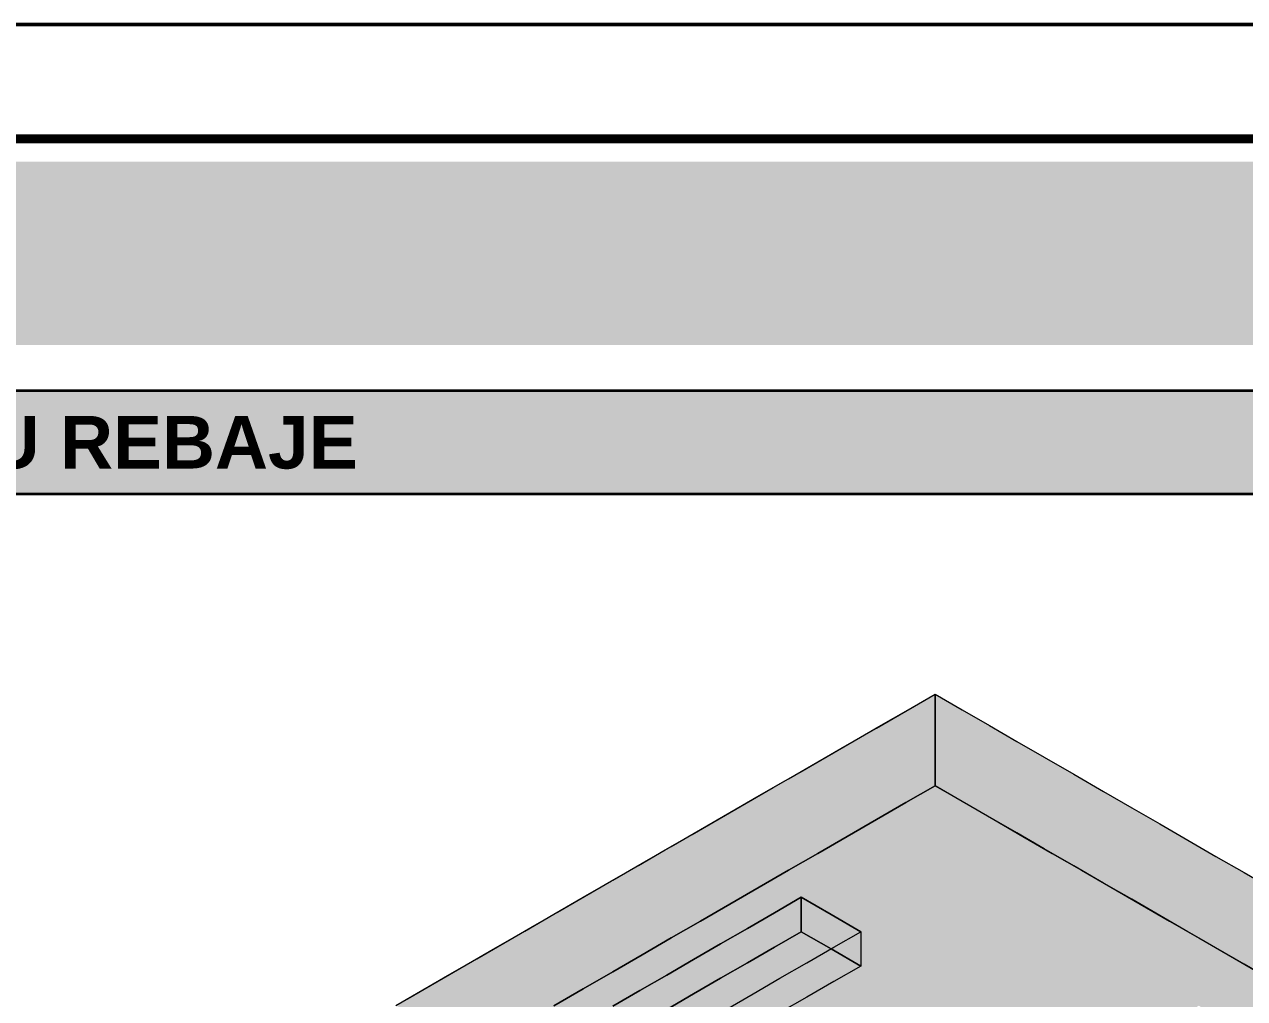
# Model space of a CAD drawing. Header units: metres. Extents: x 349122 to 349453, y 9281252 to 9281971.
# Drawn here: x 349267.499 to 349268.565, y 9281656.879 to 9281657.73 of the extents above; entities that cross this region are included whole.
import ezdxf
from ezdxf.enums import TextEntityAlignment as Align

# ---------------------------------------------------------------- set-up
doc = ezdxf.new("R2010")
doc.units = ezdxf.units.M
doc.header["$LTSCALE"] = 0.25
for name, color, linetype, lineweight in [('ISO-3D', 7, 'CONTINUOUS', 13), ('ISO-3D-ARISTAS', 250, 'CONTINUOUS', 13), ('MARCO', 7, 'CONTINUOUS', 50), ('PANEL-FONDO', 5, 'CONTINUOUS', 13), ('TITULOS', 160, 'CONTINUOUS', 35)]:
    doc.layers.add(name, color=color, linetype=linetype, lineweight=lineweight)
doc.layers.add('PANEL', color=5, linetype='CONTINUOUS', lineweight=35, true_color=0x1f4e79)
doc.styles.add('TITULOS', font='arialbd.ttf')

msp = doc.modelspace()

# ---------------------------------------------------------------- linework, layer by layer
at = {"layer": 'ISO-3D', "true_color": 0x7f7e7a}
for points in [[(349268.295, 9281657.115), (349268.2694, 9281657.1002), (349268.295, 9281657.145), (349268.2694, 9281657.1302)], [(349268.2694, 9281657.1002), (349268.2438, 9281657.0854), (349268.2694, 9281657.1302), (349268.2438, 9281657.1154)], [(349268.2438, 9281657.0854), (349268.2182, 9281657.0707), (349268.2438, 9281657.1154), (349268.2182, 9281657.1007)], [(349268.295, 9281657.09), (349268.2694, 9281657.0752), (349268.295, 9281657.115), (349268.2694, 9281657.1002)], [(349268.2182, 9281657.0707), (349268.1926, 9281657.0559), (349268.2182, 9281657.1007), (349268.1926, 9281657.0859)], [(349268.2694, 9281657.0752), (349268.2438, 9281657.0604), (349268.2694, 9281657.1002), (349268.2438, 9281657.0854)], [(349268.295, 9281657.065), (349268.2694, 9281657.0502), (349268.295, 9281657.09), (349268.2694, 9281657.0752)], [(349268.1926, 9281657.0559), (349268.167, 9281657.0411), (349268.1926, 9281657.0859), (349268.167, 9281657.0711)], [(349268.2438, 9281657.0604), (349268.2182, 9281657.0457), (349268.2438, 9281657.0854), (349268.2182, 9281657.0707)], [(349268.167, 9281657.0411), (349268.1414, 9281657.0263), (349268.167, 9281657.0711), (349268.1414, 9281657.0563)], [(349268.2182, 9281657.0457), (349268.1926, 9281657.0309), (349268.2182, 9281657.0707), (349268.1926, 9281657.0559)], [(349268.2694, 9281657.0502), (349268.2438, 9281657.0354), (349268.2694, 9281657.0752), (349268.2438, 9281657.0604)], [(349268.2438, 9281657.0354), (349268.2182, 9281657.0207), (349268.2438, 9281657.0604), (349268.2182, 9281657.0457)], [(349268.1414, 9281657.0263), (349268.1158, 9281657.0115), (349268.1414, 9281657.0563), (349268.1158, 9281657.0415)], [(349268.1926, 9281657.0309), (349268.167, 9281657.0161), (349268.1926, 9281657.0559), (349268.167, 9281657.0411)], [(349268.1158, 9281657.0115), (349268.0902, 9281656.9967), (349268.1158, 9281657.0415), (349268.0902, 9281657.0267)], [(349268.167, 9281657.0161), (349268.1414, 9281657.0013), (349268.167, 9281657.0411), (349268.1414, 9281657.0263)], [(349268.2182, 9281657.0207), (349268.1926, 9281657.0059), (349268.2182, 9281657.0457), (349268.1926, 9281657.0309)], [(349268.0902, 9281656.9967), (349268.0646, 9281656.982), (349268.0902, 9281657.0267), (349268.0646, 9281657.012)], [(349268.1414, 9281657.0013), (349268.1158, 9281656.9865), (349268.1414, 9281657.0263), (349268.1158, 9281657.0115)], [(349268.1926, 9281657.0059), (349268.167, 9281656.9911), (349268.1926, 9281657.0309), (349268.167, 9281657.0161)], [(349268.167, 9281656.9911), (349268.1414, 9281656.9763), (349268.167, 9281657.0161), (349268.1414, 9281657.0013)], [(349268.0646, 9281656.982), (349268.039, 9281656.9672), (349268.0646, 9281657.012), (349268.039, 9281656.9972)], [(349268.1158, 9281656.9865), (349268.0902, 9281656.9717), (349268.1158, 9281657.0115), (349268.0902, 9281656.9967)], [(349268.039, 9281656.9672), (349268.0134, 9281656.9524), (349268.039, 9281656.9972), (349268.0134, 9281656.9824)], [(349268.0902, 9281656.9717), (349268.0646, 9281656.957), (349268.0902, 9281656.9967), (349268.0646, 9281656.982)], [(349268.1414, 9281656.9763), (349268.1158, 9281656.9615), (349268.1414, 9281657.0013), (349268.1158, 9281656.9865)], [(349268.1158, 9281656.9615), (349268.0902, 9281656.9467), (349268.1158, 9281656.9865), (349268.0902, 9281656.9717)], [(349268.0134, 9281656.9524), (349267.9877, 9281656.9376), (349268.0134, 9281656.9824), (349267.9877, 9281656.9676)], [(349268.0646, 9281656.957), (349268.039, 9281656.9422), (349268.0646, 9281656.982), (349268.039, 9281656.9672)], [(349267.9877, 9281656.9376), (349267.9621, 9281656.9228), (349267.9877, 9281656.9676), (349267.9621, 9281656.9528)], [(349268.039, 9281656.9422), (349268.0134, 9281656.9274), (349268.039, 9281656.9672), (349268.0134, 9281656.9524)], [(349268.0902, 9281656.9467), (349268.0646, 9281656.932), (349268.0902, 9281656.9717), (349268.0646, 9281656.957)], [(349268.1781, 9281656.9375), (349268.1546, 9281656.9239), (349268.1781, 9281656.9675), (349268.1546, 9281656.9539)], [(349267.9621, 9281656.9228), (349267.9365, 9281656.908), (349267.9621, 9281656.9528), (349267.9365, 9281656.938)], [(349268.0134, 9281656.9274), (349267.9877, 9281656.9126), (349268.0134, 9281656.9524), (349267.9877, 9281656.9376)], [(349268.0646, 9281656.932), (349268.039, 9281656.9172), (349268.0646, 9281656.957), (349268.039, 9281656.9422)], [(349268.1546, 9281656.9239), (349268.1311, 9281656.9104), (349268.1546, 9281656.9539), (349268.1311, 9281656.9404)], [(349268.039, 9281656.9172), (349268.0134, 9281656.9024), (349268.039, 9281656.9422), (349268.0134, 9281656.9274)], [(349268.1311, 9281656.9104), (349268.1076, 9281656.8968), (349268.1311, 9281656.9404), (349268.1076, 9281656.9268)], [(349267.9365, 9281656.908), (349267.9109, 9281656.8933), (349267.9365, 9281656.938), (349267.9109, 9281656.9233)], [(349267.9877, 9281656.9126), (349267.9621, 9281656.8978), (349267.9877, 9281656.9376), (349267.9621, 9281656.9228)], [(349268.23, 9281656.9075), (349268.2065, 9281656.8939), (349268.23, 9281656.9375), (349268.2065, 9281656.9239)], [(349267.9109, 9281656.8933), (349267.8853, 9281656.8785), (349267.9109, 9281656.9233), (349267.8853, 9281656.9085)], [(349267.9621, 9281656.8978), (349267.9365, 9281656.883), (349267.9621, 9281656.9228), (349267.9365, 9281656.908)], [(349268.0134, 9281656.9024), (349267.9877, 9281656.8876), (349268.0134, 9281656.9274), (349267.9877, 9281656.9126)], [(349268.1076, 9281656.8968), (349268.0841, 9281656.8832), (349268.1076, 9281656.9268), (349268.0841, 9281656.9132)], [(349268.2065, 9281656.8939), (349268.183, 9281656.8804), (349268.2065, 9281656.9239), (349268.183, 9281656.9104)], [(349267.8853, 9281656.8785), (349267.8597, 9281656.8637), (349267.8853, 9281656.9085), (349267.8597, 9281656.8937)], [(349267.9877, 9281656.8876), (349267.9621, 9281656.8728), (349267.9877, 9281656.9126), (349267.9621, 9281656.8978)], [(349268.0841, 9281656.8832), (349268.0606, 9281656.8696), (349268.0841, 9281656.9132), (349268.0606, 9281656.8996)], [(349268.183, 9281656.8804), (349268.1595, 9281656.8668), (349268.183, 9281656.9104), (349268.1595, 9281656.8968)], [(349267.9365, 9281656.883), (349267.9109, 9281656.8683), (349267.9365, 9281656.908), (349267.9109, 9281656.8933)], [(349267.9621, 9281656.8728), (349267.9365, 9281656.858), (349267.9621, 9281656.8978), (349267.9365, 9281656.883)], [(349268.0606, 9281656.8696), (349268.037, 9281656.8561), (349268.0606, 9281656.8996), (349268.037, 9281656.8861)], [(349267.8597, 9281656.8637), (349267.8341, 9281656.8489), (349267.8597, 9281656.8937), (349267.8341, 9281656.8789)], [(349267.9109, 9281656.8683), (349267.8853, 9281656.8535), (349267.9109, 9281656.8933), (349267.8853, 9281656.8785)], [(349268.1595, 9281656.8668), (349268.136, 9281656.8532), (349268.1595, 9281656.8968), (349268.136, 9281656.8832)], [(349267.9365, 9281656.858), (349267.9109, 9281656.8433), (349267.9365, 9281656.883), (349267.9109, 9281656.8683)], [(349268.037, 9281656.8561), (349268.0135, 9281656.8425), (349268.037, 9281656.8861), (349268.0135, 9281656.8725)], [(349268.136, 9281656.8532), (349268.1125, 9281656.8396), (349268.136, 9281656.8832), (349268.1125, 9281656.8696)]]:
    msp.add_solid(points, dxfattribs=at)
at = {"layer": 'ISO-3D', "true_color": 0x9e9c96}
for points in [[(349268.3188, 9281657.1312), (349268.2952, 9281657.1176), (349268.295, 9281657.145), (349268.2714, 9281657.1314)], [(349268.2952, 9281657.1176), (349268.2717, 9281657.104), (349268.2714, 9281657.1314), (349268.2478, 9281657.1178)], [(349268.3426, 9281657.1175), (349268.3191, 9281657.1039), (349268.3188, 9281657.1312), (349268.2952, 9281657.1176)], [(349268.2717, 9281657.104), (349268.2481, 9281657.0904), (349268.2478, 9281657.1178), (349268.2243, 9281657.1042)], [(349268.3191, 9281657.1039), (349268.2955, 9281657.0903), (349268.2952, 9281657.1176), (349268.2717, 9281657.104)], [(349268.3664, 9281657.1037), (349268.3429, 9281657.0901), (349268.3426, 9281657.1175), (349268.3191, 9281657.1039)], [(349268.2481, 9281657.0904), (349268.2245, 9281657.0768), (349268.2243, 9281657.1042), (349268.2007, 9281657.0906)], [(349268.2955, 9281657.0903), (349268.2719, 9281657.0767), (349268.2717, 9281657.104), (349268.2481, 9281657.0904)], [(349268.3429, 9281657.0901), (349268.3193, 9281657.0765), (349268.3191, 9281657.1039), (349268.2955, 9281657.0903)], [(349268.3903, 9281657.09), (349268.3667, 9281657.0764), (349268.3664, 9281657.1037), (349268.3429, 9281657.0901)], [(349268.2245, 9281657.0768), (349268.2009, 9281657.0632), (349268.2007, 9281657.0906), (349268.1771, 9281657.0769)], [(349268.2719, 9281657.0767), (349268.2483, 9281657.0631), (349268.2481, 9281657.0904), (349268.2245, 9281657.0768)], [(349268.3193, 9281657.0765), (349268.2957, 9281657.0629), (349268.2955, 9281657.0903), (349268.2719, 9281657.0767)], [(349268.3667, 9281657.0764), (349268.3431, 9281657.0628), (349268.3429, 9281657.0901), (349268.3193, 9281657.0765)], [(349268.4162, 9281657.075), (349268.3927, 9281657.0614), (349268.3903, 9281657.09), (349268.3667, 9281657.0764)], [(349268.2009, 9281657.0632), (349268.1774, 9281657.0496), (349268.1771, 9281657.0769), (349268.1535, 9281657.0633)], [(349268.2483, 9281657.0631), (349268.2248, 9281657.0494), (349268.2245, 9281657.0768), (349268.2009, 9281657.0632)], [(349268.2957, 9281657.0629), (349268.2721, 9281657.0493), (349268.2719, 9281657.0767), (349268.2483, 9281657.0631)], [(349268.3431, 9281657.0628), (349268.3195, 9281657.0492), (349268.3193, 9281657.0765), (349268.2957, 9281657.0629)], [(349268.3927, 9281657.0614), (349268.3691, 9281657.0478), (349268.3667, 9281657.0764), (349268.3431, 9281657.0628)], [(349268.4422, 9281657.06), (349268.4186, 9281657.0464), (349268.4162, 9281657.075), (349268.3927, 9281657.0614)], [(349268.1774, 9281657.0496), (349268.1538, 9281657.036), (349268.1535, 9281657.0633), (349268.13, 9281657.0497)], [(349268.2248, 9281657.0494), (349268.2012, 9281657.0358), (349268.2009, 9281657.0632), (349268.1774, 9281657.0496)], [(349268.2721, 9281657.0493), (349268.2486, 9281657.0357), (349268.2483, 9281657.0631), (349268.2248, 9281657.0494)], [(349268.3206, 9281657.0502), (349268.295, 9281657.0354), (349268.295, 9281657.065), (349268.2694, 9281657.0502)], [(349268.3195, 9281657.0492), (349268.296, 9281657.0356), (349268.2957, 9281657.0629), (349268.2721, 9281657.0493)], [(349268.3691, 9281657.0478), (349268.3455, 9281657.0342), (349268.3431, 9281657.0628), (349268.3195, 9281657.0492)], [(349268.4186, 9281657.0464), (349268.3951, 9281657.0328), (349268.3927, 9281657.0614), (349268.3691, 9281657.0478)], [(349268.4668, 9281657.0458), (349268.4432, 9281657.0322), (349268.4422, 9281657.06), (349268.4186, 9281657.0464)], [(349268.1538, 9281657.036), (349268.1302, 9281657.0224), (349268.13, 9281657.0497), (349268.1064, 9281657.0361)], [(349268.2012, 9281657.0358), (349268.1776, 9281657.0222), (349268.1774, 9281657.0496), (349268.1538, 9281657.036)], [(349268.2486, 9281657.0357), (349268.225, 9281657.0221), (349268.2248, 9281657.0494), (349268.2012, 9281657.0358)], [(349268.295, 9281657.0354), (349268.2694, 9281657.0207), (349268.2694, 9281657.0502), (349268.2438, 9281657.0354)], [(349268.296, 9281657.0356), (349268.2724, 9281657.0219), (349268.2721, 9281657.0493), (349268.2486, 9281657.0357)], [(349268.3462, 9281657.0354), (349268.3206, 9281657.0207), (349268.3206, 9281657.0502), (349268.295, 9281657.0354)], [(349268.3455, 9281657.0342), (349268.3219, 9281657.0206), (349268.3195, 9281657.0492), (349268.296, 9281657.0356)], [(349268.3951, 9281657.0328), (349268.3715, 9281657.0192), (349268.3691, 9281657.0478), (349268.3455, 9281657.0342)], [(349268.4432, 9281657.0322), (349268.4196, 9281657.0186), (349268.4186, 9281657.0464), (349268.3951, 9281657.0328)], [(349268.4913, 9281657.0317), (349268.4677, 9281657.0181), (349268.4668, 9281657.0458), (349268.4432, 9281657.0322)], [(349268.1302, 9281657.0224), (349268.1066, 9281657.0087), (349268.1064, 9281657.0361), (349268.0828, 9281657.0225)], [(349268.1776, 9281657.0222), (349268.154, 9281657.0086), (349268.1538, 9281657.036), (349268.1302, 9281657.0224)], [(349268.225, 9281657.0221), (349268.2014, 9281657.0085), (349268.2012, 9281657.0358), (349268.1776, 9281657.0222)], [(349268.2694, 9281657.0207), (349268.2438, 9281657.0059), (349268.2438, 9281657.0354), (349268.2182, 9281657.0207)], [(349268.2724, 9281657.0219), (349268.2488, 9281657.0083), (349268.2486, 9281657.0357), (349268.225, 9281657.0221)], [(349268.3206, 9281657.0207), (349268.295, 9281657.0059), (349268.295, 9281657.0354), (349268.2694, 9281657.0207)], [(349268.3219, 9281657.0206), (349268.2984, 9281657.0069), (349268.296, 9281657.0356), (349268.2724, 9281657.0219)], [(349268.3718, 9281657.0207), (349268.3462, 9281657.0059), (349268.3462, 9281657.0354), (349268.3206, 9281657.0207)], [(349268.3715, 9281657.0192), (349268.3479, 9281657.0056), (349268.3455, 9281657.0342), (349268.3219, 9281657.0206)], [(349268.4196, 9281657.0186), (349268.396, 9281657.005), (349268.3951, 9281657.0328), (349268.3715, 9281657.0192)], [(349268.4677, 9281657.0181), (349268.4441, 9281657.0044), (349268.4432, 9281657.0322), (349268.4196, 9281657.0186)], [(349268.5158, 9281657.0175), (349268.4923, 9281657.0039), (349268.4913, 9281657.0317), (349268.4677, 9281657.0181)], [(349268.1066, 9281657.0087), (349268.0831, 9281656.9952), (349268.0828, 9281657.0225), (349268.0593, 9281657.0089)], [(349268.154, 9281657.0086), (349268.1305, 9281656.995), (349268.1302, 9281657.0224), (349268.1066, 9281657.0087)], [(349268.2014, 9281657.0085), (349268.1778, 9281656.9949), (349268.1776, 9281657.0222), (349268.154, 9281657.0086)], [(349268.2438, 9281657.0059), (349268.2182, 9281656.9911), (349268.2182, 9281657.0207), (349268.1926, 9281657.0059)], [(349268.2488, 9281657.0083), (349268.2252, 9281656.9947), (349268.225, 9281657.0221), (349268.2014, 9281657.0085)], [(349268.295, 9281657.0059), (349268.2694, 9281656.9911), (349268.2694, 9281657.0207), (349268.2438, 9281657.0059)], [(349268.2984, 9281657.0069), (349268.2748, 9281656.9933), (349268.2724, 9281657.0219), (349268.2488, 9281657.0083)], [(349268.3462, 9281657.0059), (349268.3206, 9281656.9911), (349268.3206, 9281657.0207), (349268.295, 9281657.0059)], [(349268.3479, 9281657.0056), (349268.3243, 9281656.9919), (349268.3219, 9281657.0206), (349268.2984, 9281657.0069)], [(349268.3974, 9281657.0059), (349268.3718, 9281656.9911), (349268.3718, 9281657.0207), (349268.3462, 9281657.0059)], [(349268.396, 9281657.005), (349268.3725, 9281656.9914), (349268.3715, 9281657.0192), (349268.3479, 9281657.0056)], [(349268.4441, 9281657.0044), (349268.4206, 9281656.9908), (349268.4196, 9281657.0186), (349268.396, 9281657.005)], [(349268.4923, 9281657.0039), (349268.4687, 9281656.9903), (349268.4677, 9281657.0181), (349268.4441, 9281657.0044)], [(349268.5404, 9281657.0033), (349268.5168, 9281656.9897), (349268.5158, 9281657.0175), (349268.4923, 9281657.0039)], [(349268.0831, 9281656.9952), (349268.0596, 9281656.9816), (349268.0593, 9281657.0089), (349268.0358, 9281656.9954)], [(349268.1305, 9281656.995), (349268.1069, 9281656.9814), (349268.1066, 9281657.0087), (349268.0831, 9281656.9952)], [(349268.1778, 9281656.9949), (349268.1543, 9281656.9812), (349268.154, 9281657.0086), (349268.1305, 9281656.995)], [(349268.2182, 9281656.9911), (349268.1926, 9281656.9763), (349268.1926, 9281657.0059), (349268.167, 9281656.9911)], [(349268.2252, 9281656.9947), (349268.2017, 9281656.9811), (349268.2014, 9281657.0085), (349268.1778, 9281656.9949)], [(349268.2694, 9281656.9911), (349268.2438, 9281656.9763), (349268.2438, 9281657.0059), (349268.2182, 9281656.9911)], [(349268.2748, 9281656.9933), (349268.2512, 9281656.9797), (349268.2488, 9281657.0083), (349268.2252, 9281656.9947)], [(349268.3206, 9281656.9911), (349268.295, 9281656.9763), (349268.295, 9281657.0059), (349268.2694, 9281656.9911)], [(349268.3243, 9281656.9919), (349268.3008, 9281656.9783), (349268.2984, 9281657.0069), (349268.2748, 9281656.9933)], [(349268.3718, 9281656.9911), (349268.3462, 9281656.9763), (349268.3462, 9281657.0059), (349268.3206, 9281656.9911)], [(349268.3725, 9281656.9914), (349268.3489, 9281656.9778), (349268.3479, 9281657.0056), (349268.3243, 9281656.9919)], [(349268.423, 9281656.9911), (349268.3974, 9281656.9763), (349268.3974, 9281657.0059), (349268.3718, 9281656.9911)], [(349268.4206, 9281656.9908), (349268.397, 9281656.9772), (349268.396, 9281657.005), (349268.3725, 9281656.9914)], [(349268.4687, 9281656.9903), (349268.4451, 9281656.9767), (349268.4441, 9281657.0044), (349268.4206, 9281656.9908)], [(349268.0596, 9281656.9816), (349268.0361, 9281656.968), (349268.0358, 9281656.9954), (349268.0123, 9281656.9818)], [(349268.1069, 9281656.9814), (349268.0834, 9281656.9679), (349268.0831, 9281656.9952), (349268.0596, 9281656.9816)], [(349268.1543, 9281656.9812), (349268.1308, 9281656.9677), (349268.1305, 9281656.995), (349268.1069, 9281656.9814)], [(349268.2017, 9281656.9811), (349268.1781, 9281656.9675), (349268.1778, 9281656.9949), (349268.1543, 9281656.9812)], [(349268.2512, 9281656.9797), (349268.2276, 9281656.9661), (349268.2252, 9281656.9947), (349268.2017, 9281656.9811)], [(349268.5168, 9281656.9897), (349268.4932, 9281656.9761), (349268.4923, 9281657.0039), (349268.4687, 9281656.9903)], [(349268.5649, 9281656.9892), (349268.5413, 9281656.9756), (349268.5404, 9281657.0033), (349268.5168, 9281656.9897)], [(349268.1926, 9281656.9763), (349268.167, 9281656.9615), (349268.167, 9281656.9911), (349268.1414, 9281656.9763)], [(349268.2438, 9281656.9763), (349268.2182, 9281656.9615), (349268.2182, 9281656.9911), (349268.1926, 9281656.9763)], [(349268.295, 9281656.9763), (349268.2694, 9281656.9615), (349268.2694, 9281656.9911), (349268.2438, 9281656.9763)], [(349268.3008, 9281656.9783), (349268.2772, 9281656.9647), (349268.2748, 9281656.9933), (349268.2512, 9281656.9797)], [(349268.3462, 9281656.9763), (349268.3206, 9281656.9615), (349268.3206, 9281656.9911), (349268.295, 9281656.9763)], [(349268.3489, 9281656.9778), (349268.3253, 9281656.9642), (349268.3243, 9281656.9919), (349268.3008, 9281656.9783)], [(349268.3974, 9281656.9763), (349268.3718, 9281656.9615), (349268.3718, 9281656.9911), (349268.3462, 9281656.9763)], [(349268.397, 9281656.9772), (349268.3734, 9281656.9636), (349268.3725, 9281656.9914), (349268.3489, 9281656.9778)], [(349268.4451, 9281656.9767), (349268.4215, 9281656.9631), (349268.4206, 9281656.9908), (349268.397, 9281656.9772)], [(349268.4486, 9281656.9763), (349268.423, 9281656.9615), (349268.423, 9281656.9911), (349268.3974, 9281656.9763)], [(349268.4932, 9281656.9761), (349268.4696, 9281656.9625), (349268.4687, 9281656.9903), (349268.4451, 9281656.9767)], [(349268.5413, 9281656.9756), (349268.5178, 9281656.9619), (349268.5168, 9281656.9897), (349268.4932, 9281656.9761)], [(349268.5894, 9281656.975), (349268.5659, 9281656.9614), (349268.5649, 9281656.9892), (349268.5413, 9281656.9756)], [(349268.0361, 9281656.968), (349268.0126, 9281656.9545), (349268.0123, 9281656.9818), (349267.9888, 9281656.9682)], [(349268.0834, 9281656.9679), (349268.0599, 9281656.9543), (349268.0596, 9281656.9816), (349268.0361, 9281656.968)], [(349268.1308, 9281656.9677), (349268.1073, 9281656.9541), (349268.1069, 9281656.9814), (349268.0834, 9281656.9679)], [(349268.167, 9281656.9615), (349268.1414, 9281656.9467), (349268.1414, 9281656.9763), (349268.1158, 9281656.9615)], [(349268.1781, 9281656.9675), (349268.1546, 9281656.9539), (349268.1543, 9281656.9812), (349268.1308, 9281656.9677)], [(349268.2182, 9281656.9615), (349268.1926, 9281656.9467), (349268.1926, 9281656.9763), (349268.167, 9281656.9615)], [(349268.2276, 9281656.9661), (349268.2041, 9281656.9525), (349268.2017, 9281656.9811), (349268.1781, 9281656.9675)], [(349268.2694, 9281656.9615), (349268.2438, 9281656.9467), (349268.2438, 9281656.9763), (349268.2182, 9281656.9615)], [(349268.2772, 9281656.9647), (349268.2536, 9281656.9511), (349268.2512, 9281656.9797), (349268.2276, 9281656.9661)], [(349268.3206, 9281656.9615), (349268.295, 9281656.9467), (349268.295, 9281656.9763), (349268.2694, 9281656.9615)], [(349268.3253, 9281656.9642), (349268.3017, 9281656.9506), (349268.3008, 9281656.9783), (349268.2772, 9281656.9647)], [(349268.3718, 9281656.9615), (349268.3462, 9281656.9467), (349268.3462, 9281656.9763), (349268.3206, 9281656.9615)], [(349268.3734, 9281656.9636), (349268.3498, 9281656.95), (349268.3489, 9281656.9778), (349268.3253, 9281656.9642)], [(349268.423, 9281656.9615), (349268.3974, 9281656.9467), (349268.3974, 9281656.9763), (349268.3718, 9281656.9615)], [(349268.4215, 9281656.9631), (349268.398, 9281656.9494), (349268.397, 9281656.9772), (349268.3734, 9281656.9636)], [(349268.4696, 9281656.9625), (349268.4461, 9281656.9489), (349268.4451, 9281656.9767), (349268.4215, 9281656.9631)], [(349268.4742, 9281656.9615), (349268.4486, 9281656.9467), (349268.4486, 9281656.9763), (349268.423, 9281656.9615)], [(349268.5178, 9281656.9619), (349268.4942, 9281656.9483), (349268.4932, 9281656.9761), (349268.4696, 9281656.9625)], [(349268.5659, 9281656.9614), (349268.5423, 9281656.9478), (349268.5413, 9281656.9756), (349268.5178, 9281656.9619)], [(349268.0126, 9281656.9545), (349267.9891, 9281656.9409), (349267.9888, 9281656.9682), (349267.9653, 9281656.9546)], [(349268.0599, 9281656.9543), (349268.0364, 9281656.9407), (349268.0361, 9281656.968), (349268.0126, 9281656.9545)], [(349268.1073, 9281656.9541), (349268.0838, 9281656.9405), (349268.0834, 9281656.9679), (349268.0599, 9281656.9543)], [(349268.1546, 9281656.9539), (349268.1311, 9281656.9404), (349268.1308, 9281656.9677), (349268.1073, 9281656.9541)], [(349268.2536, 9281656.9511), (349268.23, 9281656.9375), (349268.2276, 9281656.9661), (349268.2041, 9281656.9525)], [(349268.3017, 9281656.9506), (349268.2782, 9281656.9369), (349268.2772, 9281656.9647), (349268.2536, 9281656.9511)], [(349268.3498, 9281656.95), (349268.3263, 9281656.9364), (349268.3253, 9281656.9642), (349268.3017, 9281656.9506)], [(349268.398, 9281656.9494), (349268.3744, 9281656.9358), (349268.3734, 9281656.9636), (349268.3498, 9281656.95)], [(349268.4461, 9281656.9489), (349268.4225, 9281656.9353), (349268.4215, 9281656.9631), (349268.398, 9281656.9494)], [(349268.4942, 9281656.9483), (349268.4706, 9281656.9347), (349268.4696, 9281656.9625), (349268.4461, 9281656.9489)], [(349268.5423, 9281656.9478), (349268.5187, 9281656.9342), (349268.5178, 9281656.9619), (349268.4942, 9281656.9483)], [(349267.9891, 9281656.9409), (349267.9656, 9281656.9273), (349267.9653, 9281656.9546), (349267.9418, 9281656.9411)], [(349268.0364, 9281656.9407), (349268.0129, 9281656.9271), (349268.0126, 9281656.9545), (349267.9891, 9281656.9409)], [(349268.0838, 9281656.9405), (349268.0602, 9281656.927), (349268.0599, 9281656.9543), (349268.0364, 9281656.9407)], [(349268.1311, 9281656.9404), (349268.1076, 9281656.9268), (349268.1073, 9281656.9541), (349268.0838, 9281656.9405)], [(349268.1414, 9281656.9467), (349268.1158, 9281656.932), (349268.1158, 9281656.9615), (349268.0902, 9281656.9467)], [(349268.1926, 9281656.9467), (349268.167, 9281656.932), (349268.167, 9281656.9615), (349268.1414, 9281656.9467)], [(349268.2438, 9281656.9467), (349268.2182, 9281656.932), (349268.2182, 9281656.9615), (349268.1926, 9281656.9467)], [(349268.2782, 9281656.9369), (349268.2546, 9281656.9233), (349268.2536, 9281656.9511), (349268.23, 9281656.9375)], [(349268.295, 9281656.9467), (349268.2694, 9281656.932), (349268.2694, 9281656.9615), (349268.2438, 9281656.9467)], [(349268.3462, 9281656.9467), (349268.3206, 9281656.932), (349268.3206, 9281656.9615), (349268.295, 9281656.9467)], [(349268.3974, 9281656.9467), (349268.3718, 9281656.932), (349268.3718, 9281656.9615), (349268.3462, 9281656.9467)], [(349268.4486, 9281656.9467), (349268.423, 9281656.932), (349268.423, 9281656.9615), (349268.3974, 9281656.9467)], [(349268.4998, 9281656.9467), (349268.4742, 9281656.932), (349268.4742, 9281656.9615), (349268.4486, 9281656.9467)], [(349268.5904, 9281656.9472), (349268.5668, 9281656.9336), (349268.5659, 9281656.9614), (349268.5423, 9281656.9478)], [(349267.9656, 9281656.9273), (349267.9421, 9281656.9138), (349267.9418, 9281656.9411), (349267.9183, 9281656.9275)], [(349268.0129, 9281656.9271), (349267.9894, 9281656.9136), (349267.9891, 9281656.9409), (349267.9656, 9281656.9273)], [(349268.0602, 9281656.927), (349268.0367, 9281656.9134), (349268.0364, 9281656.9407), (349268.0129, 9281656.9271)], [(349268.1076, 9281656.9268), (349268.0841, 9281656.9132), (349268.0838, 9281656.9405), (349268.0602, 9281656.927)], [(349268.1158, 9281656.932), (349268.0902, 9281656.9172), (349268.0902, 9281656.9467), (349268.0646, 9281656.932)], [(349268.167, 9281656.932), (349268.1414, 9281656.9172), (349268.1414, 9281656.9467), (349268.1158, 9281656.932)], [(349268.2182, 9281656.932), (349268.1926, 9281656.9172), (349268.1926, 9281656.9467), (349268.167, 9281656.932)], [(349268.2694, 9281656.932), (349268.2438, 9281656.9172), (349268.2438, 9281656.9467), (349268.2182, 9281656.932)], [(349268.3206, 9281656.932), (349268.295, 9281656.9172), (349268.295, 9281656.9467), (349268.2694, 9281656.932)], [(349268.3263, 9281656.9364), (349268.3027, 9281656.9228), (349268.3017, 9281656.9506), (349268.2782, 9281656.9369)], [(349268.3718, 9281656.932), (349268.3462, 9281656.9172), (349268.3462, 9281656.9467), (349268.3206, 9281656.932)], [(349268.3744, 9281656.9358), (349268.3508, 9281656.9222), (349268.3498, 9281656.95), (349268.3263, 9281656.9364)], [(349268.423, 9281656.932), (349268.3974, 9281656.9172), (349268.3974, 9281656.9467), (349268.3718, 9281656.932)], [(349268.4225, 9281656.9353), (349268.3989, 9281656.9217), (349268.398, 9281656.9494), (349268.3744, 9281656.9358)], [(349268.4706, 9281656.9347), (349268.447, 9281656.9211), (349268.4461, 9281656.9489), (349268.4225, 9281656.9353)], [(349268.4742, 9281656.932), (349268.4486, 9281656.9172), (349268.4486, 9281656.9467), (349268.423, 9281656.932)], [(349268.5187, 9281656.9342), (349268.4951, 9281656.9206), (349268.4942, 9281656.9483), (349268.4706, 9281656.9347)], [(349268.5254, 9281656.932), (349268.4998, 9281656.9172), (349268.4998, 9281656.9467), (349268.4742, 9281656.932)], [(349268.5668, 9281656.9336), (349268.5433, 9281656.92), (349268.5423, 9281656.9478), (349268.5187, 9281656.9342)], [(349268.0902, 9281656.9172), (349268.0646, 9281656.9024), (349268.0646, 9281656.932), (349268.039, 9281656.9172)], [(349268.1414, 9281656.9172), (349268.1158, 9281656.9024), (349268.1158, 9281656.932), (349268.0902, 9281656.9172)], [(349268.1926, 9281656.9172), (349268.167, 9281656.9024), (349268.167, 9281656.932), (349268.1414, 9281656.9172)], [(349268.2041, 9281656.9225), (349268.1806, 9281656.9089), (349268.1781, 9281656.9375), (349268.1546, 9281656.9239)], [(349268.2438, 9281656.9172), (349268.2182, 9281656.9024), (349268.2182, 9281656.932), (349268.1926, 9281656.9172)], [(349268.2546, 9281656.9233), (349268.2311, 9281656.9098), (349268.23, 9281656.9375), (349268.2065, 9281656.9239)], [(349268.295, 9281656.9172), (349268.2694, 9281656.9024), (349268.2694, 9281656.932), (349268.2438, 9281656.9172)], [(349268.3027, 9281656.9228), (349268.2791, 9281656.9092), (349268.2782, 9281656.9369), (349268.2546, 9281656.9233)], [(349268.3462, 9281656.9172), (349268.3206, 9281656.9024), (349268.3206, 9281656.932), (349268.295, 9281656.9172)], [(349268.3508, 9281656.9222), (349268.3272, 9281656.9086), (349268.3263, 9281656.9364), (349268.3027, 9281656.9228)], [(349268.3974, 9281656.9172), (349268.3718, 9281656.9024), (349268.3718, 9281656.932), (349268.3462, 9281656.9172)], [(349268.3989, 9281656.9217), (349268.3753, 9281656.9081), (349268.3744, 9281656.9358), (349268.3508, 9281656.9222)], [(349268.4486, 9281656.9172), (349268.423, 9281656.9024), (349268.423, 9281656.932), (349268.3974, 9281656.9172)], [(349268.447, 9281656.9211), (349268.4235, 9281656.9075), (349268.4225, 9281656.9353), (349268.3989, 9281656.9217)], [(349268.4951, 9281656.9206), (349268.4716, 9281656.9069), (349268.4706, 9281656.9347), (349268.447, 9281656.9211)], [(349268.4998, 9281656.9172), (349268.4742, 9281656.9024), (349268.4742, 9281656.932), (349268.4486, 9281656.9172)], [(349268.5433, 9281656.92), (349268.5197, 9281656.9064), (349268.5187, 9281656.9342), (349268.4951, 9281656.9206)], [(349268.551, 9281656.9172), (349268.5254, 9281656.9024), (349268.5254, 9281656.932), (349268.4998, 9281656.9172)], [(349268.5914, 9281656.9194), (349268.5678, 9281656.9058), (349268.5668, 9281656.9336), (349268.5433, 9281656.92)], [(349267.9421, 9281656.9138), (349267.9185, 9281656.9001), (349267.9183, 9281656.9275), (349267.8947, 9281656.9139)], [(349267.9894, 9281656.9136), (349267.9659, 9281656.9), (349267.9656, 9281656.9273), (349267.9421, 9281656.9138)], [(349268.0367, 9281656.9134), (349268.0132, 9281656.8998), (349268.0129, 9281656.9271), (349267.9894, 9281656.9136)], [(349268.0841, 9281656.9132), (349268.0606, 9281656.8996), (349268.0602, 9281656.927), (349268.0367, 9281656.9134)], [(349268.1806, 9281656.9089), (349268.1571, 9281656.8954), (349268.1546, 9281656.9239), (349268.1311, 9281656.9104)], [(349268.23, 9281656.9075), (349268.2065, 9281656.8939), (349268.2041, 9281656.9225), (349268.1806, 9281656.9089)], [(349268.2311, 9281656.9098), (349268.2076, 9281656.8962), (349268.2065, 9281656.9239), (349268.183, 9281656.9104)], [(349268.2791, 9281656.9092), (349268.2556, 9281656.8956), (349268.2546, 9281656.9233), (349268.2311, 9281656.9098)], [(349268.3272, 9281656.9086), (349268.3037, 9281656.895), (349268.3027, 9281656.9228), (349268.2791, 9281656.9092)], [(349268.3753, 9281656.9081), (349268.3518, 9281656.8944), (349268.3508, 9281656.9222), (349268.3272, 9281656.9086)], [(349268.4235, 9281656.9075), (349268.3999, 9281656.8939), (349268.3989, 9281656.9217), (349268.3753, 9281656.9081)], [(349268.4716, 9281656.9069), (349268.448, 9281656.8933), (349268.447, 9281656.9211), (349268.4235, 9281656.9075)], [(349268.5197, 9281656.9064), (349268.4961, 9281656.8928), (349268.4951, 9281656.9206), (349268.4716, 9281656.9069)], [(349268.5678, 9281656.9058), (349268.5442, 9281656.8922), (349268.5433, 9281656.92), (349268.5197, 9281656.9064)], [(349267.9185, 9281656.9001), (349267.8949, 9281656.8865), (349267.8947, 9281656.9139), (349267.8711, 9281656.9003)], [(349267.9659, 9281656.9), (349267.9423, 9281656.8864), (349267.9421, 9281656.9138), (349267.9185, 9281656.9001)], [(349268.0132, 9281656.8998), (349267.9897, 9281656.8863), (349267.9894, 9281656.9136), (349267.9659, 9281656.9)], [(349268.0606, 9281656.8996), (349268.037, 9281656.8861), (349268.0367, 9281656.9134), (349268.0132, 9281656.8998)], [(349268.0646, 9281656.9024), (349268.039, 9281656.8876), (349268.039, 9281656.9172), (349268.0134, 9281656.9024)], [(349268.1158, 9281656.9024), (349268.0902, 9281656.8876), (349268.0902, 9281656.9172), (349268.0646, 9281656.9024)], [(349268.1571, 9281656.8954), (349268.1335, 9281656.8818), (349268.1311, 9281656.9104), (349268.1076, 9281656.8968)], [(349268.167, 9281656.9024), (349268.1414, 9281656.8876), (349268.1414, 9281656.9172), (349268.1158, 9281656.9024)], [(349268.2065, 9281656.8939), (349268.183, 9281656.8804), (349268.1806, 9281656.9089), (349268.1571, 9281656.8954)], [(349268.2076, 9281656.8962), (349268.1841, 9281656.8826), (349268.183, 9281656.9104), (349268.1595, 9281656.8968)], [(349268.2182, 9281656.9024), (349268.1926, 9281656.8876), (349268.1926, 9281656.9172), (349268.167, 9281656.9024)], [(349268.2556, 9281656.8956), (349268.2321, 9281656.882), (349268.2311, 9281656.9098), (349268.2076, 9281656.8962)], [(349268.2694, 9281656.9024), (349268.2438, 9281656.8876), (349268.2438, 9281656.9172), (349268.2182, 9281656.9024)], [(349268.3037, 9281656.895), (349268.2802, 9281656.8814), (349268.2791, 9281656.9092), (349268.2556, 9281656.8956)], [(349268.3206, 9281656.9024), (349268.295, 9281656.8876), (349268.295, 9281656.9172), (349268.2694, 9281656.9024)], [(349268.3518, 9281656.8944), (349268.3282, 9281656.8808), (349268.3272, 9281656.9086), (349268.3037, 9281656.895)], [(349268.3718, 9281656.9024), (349268.3462, 9281656.8876), (349268.3462, 9281656.9172), (349268.3206, 9281656.9024)], [(349268.423, 9281656.9024), (349268.3974, 9281656.8876), (349268.3974, 9281656.9172), (349268.3718, 9281656.9024)], [(349268.4742, 9281656.9024), (349268.4486, 9281656.8876), (349268.4486, 9281656.9172), (349268.423, 9281656.9024)], [(349268.5254, 9281656.9024), (349268.4998, 9281656.8876), (349268.4998, 9281656.9172), (349268.4742, 9281656.9024)], [(349268.5766, 9281656.9024), (349268.551, 9281656.8876), (349268.551, 9281656.9172), (349268.5254, 9281656.9024)], [(349267.8949, 9281656.8865), (349267.8714, 9281656.8729), (349267.8711, 9281656.9003), (349267.8476, 9281656.8867)], [(349267.9423, 9281656.8864), (349267.9188, 9281656.8728), (349267.9185, 9281656.9001), (349267.8949, 9281656.8865)], [(349267.9897, 9281656.8863), (349267.9662, 9281656.8726), (349267.9659, 9281656.9), (349267.9423, 9281656.8864)], [(349268.039, 9281656.8876), (349268.0134, 9281656.8728), (349268.0134, 9281656.9024), (349267.9877, 9281656.8876)], [(349268.037, 9281656.8861), (349268.0135, 9281656.8725), (349268.0132, 9281656.8998), (349267.9897, 9281656.8863)], [(349268.0902, 9281656.8876), (349268.0646, 9281656.8728), (349268.0646, 9281656.9024), (349268.039, 9281656.8876)], [(349268.1414, 9281656.8876), (349268.1158, 9281656.8728), (349268.1158, 9281656.9024), (349268.0902, 9281656.8876)], [(349268.1926, 9281656.8876), (349268.167, 9281656.8728), (349268.167, 9281656.9024), (349268.1414, 9281656.8876)], [(349268.2438, 9281656.8876), (349268.2182, 9281656.8728), (349268.2182, 9281656.9024), (349268.1926, 9281656.8876)], [(349268.295, 9281656.8876), (349268.2694, 9281656.8728), (349268.2694, 9281656.9024), (349268.2438, 9281656.8876)], [(349268.3462, 9281656.8876), (349268.3206, 9281656.8728), (349268.3206, 9281656.9024), (349268.295, 9281656.8876)], [(349268.3974, 9281656.8876), (349268.3718, 9281656.8728), (349268.3718, 9281656.9024), (349268.3462, 9281656.8876)], [(349268.3999, 9281656.8939), (349268.3763, 9281656.8803), (349268.3753, 9281656.9081), (349268.3518, 9281656.8944)], [(349268.4486, 9281656.8876), (349268.423, 9281656.8728), (349268.423, 9281656.9024), (349268.3974, 9281656.8876)], [(349268.448, 9281656.8933), (349268.4244, 9281656.8797), (349268.4235, 9281656.9075), (349268.3999, 9281656.8939)], [(349268.4961, 9281656.8928), (349268.4725, 9281656.8792), (349268.4716, 9281656.9069), (349268.448, 9281656.8933)], [(349268.4998, 9281656.8876), (349268.4742, 9281656.8728), (349268.4742, 9281656.9024), (349268.4486, 9281656.8876)], [(349268.5442, 9281656.8922), (349268.5206, 9281656.8786), (349268.5197, 9281656.9064), (349268.4961, 9281656.8928)], [(349268.551, 9281656.8876), (349268.5254, 9281656.8728), (349268.5254, 9281656.9024), (349268.4998, 9281656.8876)], [(349268.5923, 9281656.8917), (349268.5688, 9281656.8781), (349268.5678, 9281656.9058), (349268.5442, 9281656.8922)], [(349268.6023, 9281656.8876), (349268.5766, 9281656.8728), (349268.5766, 9281656.9024), (349268.551, 9281656.8876)], [(349268.0134, 9281656.8728), (349267.9877, 9281656.858), (349267.9877, 9281656.8876), (349267.9621, 9281656.8728)], [(349268.0646, 9281656.8728), (349268.039, 9281656.858), (349268.039, 9281656.8876), (349268.0134, 9281656.8728)], [(349268.1158, 9281656.8728), (349268.0902, 9281656.858), (349268.0902, 9281656.8876), (349268.0646, 9281656.8728)], [(349268.1335, 9281656.8818), (349268.11, 9281656.8682), (349268.1076, 9281656.8968), (349268.0841, 9281656.8832)], [(349268.167, 9281656.8728), (349268.1414, 9281656.858), (349268.1414, 9281656.8876), (349268.1158, 9281656.8728)], [(349268.183, 9281656.8804), (349268.1595, 9281656.8668), (349268.1571, 9281656.8954), (349268.1335, 9281656.8818)], [(349268.1841, 9281656.8826), (349268.1606, 9281656.869), (349268.1595, 9281656.8968), (349268.136, 9281656.8832)], [(349268.2182, 9281656.8728), (349268.1926, 9281656.858), (349268.1926, 9281656.8876), (349268.167, 9281656.8728)], [(349268.2321, 9281656.882), (349268.2086, 9281656.8685), (349268.2076, 9281656.8962), (349268.1841, 9281656.8826)], [(349268.2694, 9281656.8728), (349268.2438, 9281656.858), (349268.2438, 9281656.8876), (349268.2182, 9281656.8728)], [(349268.2802, 9281656.8814), (349268.2566, 9281656.8679), (349268.2556, 9281656.8956), (349268.2321, 9281656.882)], [(349268.3206, 9281656.8728), (349268.295, 9281656.858), (349268.295, 9281656.8876), (349268.2694, 9281656.8728)], [(349268.3282, 9281656.8808), (349268.3047, 9281656.8673), (349268.3037, 9281656.895), (349268.2802, 9281656.8814)], [(349268.3718, 9281656.8728), (349268.3462, 9281656.858), (349268.3462, 9281656.8876), (349268.3206, 9281656.8728)], [(349268.3763, 9281656.8803), (349268.3527, 9281656.8667), (349268.3518, 9281656.8944), (349268.3282, 9281656.8808)], [(349268.423, 9281656.8728), (349268.3974, 9281656.858), (349268.3974, 9281656.8876), (349268.3718, 9281656.8728)], [(349268.4244, 9281656.8797), (349268.4008, 9281656.8661), (349268.3999, 9281656.8939), (349268.3763, 9281656.8803)], [(349268.4742, 9281656.8728), (349268.4486, 9281656.858), (349268.4486, 9281656.8876), (349268.423, 9281656.8728)], [(349268.4725, 9281656.8792), (349268.449, 9281656.8656), (349268.448, 9281656.8933), (349268.4244, 9281656.8797)], [(349268.5206, 9281656.8786), (349268.4971, 9281656.865), (349268.4961, 9281656.8928), (349268.4725, 9281656.8792)], [(349268.5254, 9281656.8728), (349268.4998, 9281656.858), (349268.4998, 9281656.8876), (349268.4742, 9281656.8728)], [(349268.5688, 9281656.8781), (349268.5452, 9281656.8644), (349268.5442, 9281656.8922), (349268.5206, 9281656.8786)], [(349268.5766, 9281656.8728), (349268.551, 9281656.858), (349268.551, 9281656.8876), (349268.5254, 9281656.8728)], [(349267.8714, 9281656.8729), (349267.8478, 9281656.8593), (349267.8476, 9281656.8867), (349267.824, 9281656.8731)], [(349267.9188, 9281656.8728), (349267.8952, 9281656.8592), (349267.8949, 9281656.8865), (349267.8714, 9281656.8729)], [(349267.9662, 9281656.8726), (349267.9426, 9281656.859), (349267.9423, 9281656.8864), (349267.9188, 9281656.8728)], [(349268.0135, 9281656.8725), (349267.99, 9281656.8589), (349267.9897, 9281656.8863), (349267.9662, 9281656.8726)], [(349268.11, 9281656.8682), (349268.0865, 9281656.8546), (349268.0841, 9281656.8832), (349268.0606, 9281656.8696)], [(349268.1595, 9281656.8668), (349268.136, 9281656.8532), (349268.1335, 9281656.8818), (349268.11, 9281656.8682)], [(349268.1606, 9281656.869), (349268.1371, 9281656.8555), (349268.136, 9281656.8832), (349268.1125, 9281656.8696)], [(349268.2086, 9281656.8685), (349268.1851, 9281656.8549), (349268.1841, 9281656.8826), (349268.1606, 9281656.869)], [(349268.2566, 9281656.8679), (349268.2331, 9281656.8543), (349268.2321, 9281656.882), (349268.2086, 9281656.8685)], [(349268.3047, 9281656.8673), (349268.2812, 9281656.8537), (349268.2802, 9281656.8814), (349268.2566, 9281656.8679)], [(349268.3527, 9281656.8667), (349268.3292, 9281656.8531), (349268.3282, 9281656.8808), (349268.3047, 9281656.8673)], [(349268.4008, 9281656.8661), (349268.3773, 9281656.8525), (349268.3763, 9281656.8803), (349268.3527, 9281656.8667)], [(349268.449, 9281656.8656), (349268.4254, 9281656.8519), (349268.4244, 9281656.8797), (349268.4008, 9281656.8661)], [(349268.4971, 9281656.865), (349268.4735, 9281656.8514), (349268.4725, 9281656.8792), (349268.449, 9281656.8656)]]:
    msp.add_solid(points, dxfattribs=at)
at = {"layer": 'ISO-3D', "true_color": 0x8e8d88}
for points in [[(349268.3188, 9281657.1013), (349268.295, 9281657.115), (349268.3188, 9281657.1312), (349268.295, 9281657.145)], [(349268.3426, 9281657.0875), (349268.3188, 9281657.1013), (349268.3426, 9281657.1175), (349268.3188, 9281657.1312)], [(349268.3188, 9281657.0762), (349268.295, 9281657.09), (349268.3188, 9281657.1013), (349268.295, 9281657.115)], [(349268.3664, 9281657.0738), (349268.3426, 9281657.0875), (349268.3664, 9281657.1037), (349268.3426, 9281657.1175)], [(349268.3426, 9281657.0625), (349268.3188, 9281657.0762), (349268.3426, 9281657.0875), (349268.3188, 9281657.1013)], [(349268.3903, 9281657.06), (349268.3664, 9281657.0738), (349268.3903, 9281657.09), (349268.3664, 9281657.1037)], [(349268.3188, 9281657.0512), (349268.295, 9281657.065), (349268.3188, 9281657.0762), (349268.295, 9281657.09)], [(349268.4162, 9281657.045), (349268.3903, 9281657.06), (349268.4162, 9281657.075), (349268.3903, 9281657.09)], [(349268.3664, 9281657.0488), (349268.3426, 9281657.0625), (349268.3664, 9281657.0738), (349268.3426, 9281657.0875)], [(349268.3426, 9281657.0375), (349268.3188, 9281657.0512), (349268.3426, 9281657.0625), (349268.3188, 9281657.0762)], [(349268.3903, 9281657.035), (349268.3664, 9281657.0488), (349268.3903, 9281657.06), (349268.3664, 9281657.0738)], [(349268.4422, 9281657.03), (349268.4162, 9281657.045), (349268.4422, 9281657.06), (349268.4162, 9281657.075)], [(349268.3664, 9281657.0237), (349268.3426, 9281657.0375), (349268.3664, 9281657.0488), (349268.3426, 9281657.0625)], [(349268.4162, 9281657.02), (349268.3903, 9281657.035), (349268.4162, 9281657.045), (349268.3903, 9281657.06)], [(349268.4668, 9281657.0158), (349268.4422, 9281657.03), (349268.4668, 9281657.0458), (349268.4422, 9281657.06)], [(349268.3903, 9281657.01), (349268.3664, 9281657.0237), (349268.3903, 9281657.035), (349268.3664, 9281657.0488)], [(349268.4422, 9281657.005), (349268.4162, 9281657.02), (349268.4422, 9281657.03), (349268.4162, 9281657.045)], [(349268.4913, 9281657.0017), (349268.4668, 9281657.0158), (349268.4913, 9281657.0317), (349268.4668, 9281657.0458)], [(349268.4162, 9281656.995), (349268.3903, 9281657.01), (349268.4162, 9281657.02), (349268.3903, 9281657.035)], [(349268.4668, 9281656.9908), (349268.4422, 9281657.005), (349268.4668, 9281657.0158), (349268.4422, 9281657.03)], [(349268.5158, 9281656.9875), (349268.4913, 9281657.0017), (349268.5158, 9281657.0175), (349268.4913, 9281657.0317)], [(349268.4422, 9281656.98), (349268.4162, 9281656.995), (349268.4422, 9281657.005), (349268.4162, 9281657.02)], [(349268.4913, 9281656.9767), (349268.4668, 9281656.9908), (349268.4913, 9281657.0017), (349268.4668, 9281657.0158)], [(349268.5404, 9281656.9733), (349268.5158, 9281656.9875), (349268.5404, 9281657.0033), (349268.5158, 9281657.0175)], [(349268.4668, 9281656.9658), (349268.4422, 9281656.98), (349268.4668, 9281656.9908), (349268.4422, 9281657.005)], [(349268.5158, 9281656.9625), (349268.4913, 9281656.9767), (349268.5158, 9281656.9875), (349268.4913, 9281657.0017)], [(349268.5649, 9281656.9592), (349268.5404, 9281656.9733), (349268.5649, 9281656.9892), (349268.5404, 9281657.0033)], [(349268.4913, 9281656.9517), (349268.4668, 9281656.9658), (349268.4913, 9281656.9767), (349268.4668, 9281656.9908)], [(349268.5404, 9281656.9483), (349268.5158, 9281656.9625), (349268.5404, 9281656.9733), (349268.5158, 9281656.9875)], [(349268.5894, 9281656.945), (349268.5649, 9281656.9592), (349268.5894, 9281656.975), (349268.5649, 9281656.9892)], [(349268.5158, 9281656.9375), (349268.4913, 9281656.9517), (349268.5158, 9281656.9625), (349268.4913, 9281656.9767)], [(349268.5649, 9281656.9342), (349268.5404, 9281656.9483), (349268.5649, 9281656.9592), (349268.5404, 9281656.9733)], [(349268.2041, 9281656.9225), (349268.1781, 9281656.9375), (349268.2041, 9281656.9525), (349268.1781, 9281656.9675)], [(349268.5404, 9281656.9233), (349268.5158, 9281656.9375), (349268.5404, 9281656.9483), (349268.5158, 9281656.9625)], [(349268.23, 9281656.9075), (349268.2041, 9281656.9225), (349268.23, 9281656.9375), (349268.2041, 9281656.9525)], [(349268.5894, 9281656.92), (349268.5649, 9281656.9342), (349268.5894, 9281656.945), (349268.5649, 9281656.9592)], [(349268.5649, 9281656.9092), (349268.5404, 9281656.9233), (349268.5649, 9281656.9342), (349268.5404, 9281656.9483)], [(349268.5894, 9281656.895), (349268.5649, 9281656.9092), (349268.5894, 9281656.92), (349268.5649, 9281656.9342)]]:
    msp.add_solid(points, dxfattribs=at)
at = {"layer": 'ISO-3D-ARISTAS', "color": 250}
for p, q in [((349268.2694, 9281657.1302), (349268.295, 9281657.145)), ((349268.2714, 9281657.1314), (349268.295, 9281657.145)), ((349268.295, 9281657.115), (349268.295, 9281657.145)), ((349268.295, 9281657.145), (349268.3188, 9281657.1312)), ((349268.295, 9281657.145), (349268.295, 9281657.115)), ((349268.295, 9281657.145), (349268.3188, 9281657.1312)), ((349268.2438, 9281657.1154), (349268.2694, 9281657.1302)), ((349268.2478, 9281657.1178), (349268.2714, 9281657.1314)), ((349268.3188, 9281657.1312), (349268.3426, 9281657.1175)), ((349268.3188, 9281657.1312), (349268.3426, 9281657.1175)), ((349268.2182, 9281657.1007), (349268.2438, 9281657.1154)), ((349268.2243, 9281657.1042), (349268.2478, 9281657.1178)), ((349268.295, 9281657.09), (349268.295, 9281657.115)), ((349268.295, 9281657.115), (349268.295, 9281657.09)), ((349268.3426, 9281657.1175), (349268.3664, 9281657.1037)), ((349268.3426, 9281657.1175), (349268.3664, 9281657.1037)), ((349268.1926, 9281657.0859), (349268.2182, 9281657.1007)), ((349268.2007, 9281657.0906), (349268.2243, 9281657.1042)), ((349268.3664, 9281657.1037), (349268.3903, 9281657.09)), ((349268.3664, 9281657.1037), (349268.3903, 9281657.09)), ((349268.1771, 9281657.0769), (349268.2007, 9281657.0906)), ((349268.295, 9281657.065), (349268.295, 9281657.09)), ((349268.295, 9281657.09), (349268.295, 9281657.065)), ((349268.3903, 9281657.09), (349268.4162, 9281657.075)), ((349268.3903, 9281657.09), (349268.4162, 9281657.075)), ((349268.167, 9281657.0711), (349268.1926, 9281657.0859)), ((349268.1414, 9281657.0563), (349268.167, 9281657.0711)), ((349268.1535, 9281657.0633), (349268.1771, 9281657.0769)), ((349268.4162, 9281657.075), (349268.4422, 9281657.06)), ((349268.4162, 9281657.075), (349268.4422, 9281657.06)), ((349268.13, 9281657.0497), (349268.1535, 9281657.0633)), ((349268.295, 9281657.065), (349268.2694, 9281657.0502)), ((349268.2694, 9281657.0502), (349268.295, 9281657.065)), ((349268.3188, 9281657.0512), (349268.295, 9281657.065)), ((349268.295, 9281657.065), (349268.3206, 9281657.0502)), ((349268.4422, 9281657.06), (349268.4668, 9281657.0458)), ((349268.4422, 9281657.06), (349268.4668, 9281657.0458)), ((349268.1064, 9281657.0361), (349268.13, 9281657.0497)), ((349268.1158, 9281657.0415), (349268.1414, 9281657.0563)), ((349268.2694, 9281657.0502), (349268.2438, 9281657.0354)), ((349268.2438, 9281657.0354), (349268.2694, 9281657.0502)), ((349268.3426, 9281657.0375), (349268.3188, 9281657.0512)), ((349268.3206, 9281657.0502), (349268.3462, 9281657.0354)), ((349268.0902, 9281657.0267), (349268.1158, 9281657.0415)), ((349268.3664, 9281657.0237), (349268.3426, 9281657.0375)), ((349268.4668, 9281657.0458), (349268.4913, 9281657.0317)), ((349268.4668, 9281657.0458), (349268.4913, 9281657.0317)), ((349268.0646, 9281657.012), (349268.0902, 9281657.0267)), ((349268.0828, 9281657.0225), (349268.1064, 9281657.0361)), ((349268.2438, 9281657.0354), (349268.2182, 9281657.0207)), ((349268.2182, 9281657.0207), (349268.2438, 9281657.0354)), ((349268.3462, 9281657.0354), (349268.3718, 9281657.0207)), ((349268.4913, 9281657.0317), (349268.5158, 9281657.0175)), ((349268.4913, 9281657.0317), (349268.5158, 9281657.0175)), ((349268.0593, 9281657.0089), (349268.0828, 9281657.0225)), ((349268.2182, 9281657.0207), (349268.1926, 9281657.0059)), ((349268.1926, 9281657.0059), (349268.2182, 9281657.0207)), ((349268.3903, 9281657.01), (349268.3664, 9281657.0237)), ((349268.3718, 9281657.0207), (349268.3974, 9281657.0059)), ((349268.5158, 9281657.0175), (349268.5404, 9281657.0033)), ((349268.5158, 9281657.0175), (349268.5404, 9281657.0033)), ((349268.0358, 9281656.9954), (349268.0593, 9281657.0089)), ((349268.039, 9281656.9972), (349268.0646, 9281657.012)), ((349268.1926, 9281657.0059), (349268.167, 9281656.9911)), ((349268.167, 9281656.9911), (349268.1926, 9281657.0059)), ((349268.4162, 9281656.995), (349268.3903, 9281657.01)), ((349268.3974, 9281657.0059), (349268.423, 9281656.9911)), ((349268.0123, 9281656.9818), (349268.0358, 9281656.9954)), ((349268.0134, 9281656.9824), (349268.039, 9281656.9972)), ((349268.4422, 9281656.98), (349268.4162, 9281656.995)), ((349268.5404, 9281657.0033), (349268.5649, 9281656.9892)), ((349268.5404, 9281657.0033), (349268.5649, 9281656.9892)), ((349268.167, 9281656.9911), (349268.1414, 9281656.9763)), ((349268.1414, 9281656.9763), (349268.167, 9281656.9911)), ((349268.423, 9281656.9911), (349268.4486, 9281656.9763)), ((349268.5649, 9281656.9892), (349268.5894, 9281656.975)), ((349268.5649, 9281656.9892), (349268.5894, 9281656.975)), ((349267.9877, 9281656.9676), (349268.0134, 9281656.9824)), ((349267.9888, 9281656.9682), (349268.0123, 9281656.9818)), ((349268.1414, 9281656.9763), (349268.1158, 9281656.9615)), ((349268.1158, 9281656.9615), (349268.1414, 9281656.9763)), ((349268.4668, 9281656.9658), (349268.4422, 9281656.98)), ((349268.4486, 9281656.9763), (349268.4742, 9281656.9615)), ((349267.9621, 9281656.9528), (349267.9877, 9281656.9676)), ((349267.9653, 9281656.9546), (349267.9888, 9281656.9682)), ((349268.1546, 9281656.9539), (349268.1781, 9281656.9675)), ((349268.1781, 9281656.9675), (349268.1546, 9281656.9539)), ((349268.1781, 9281656.9675), (349268.1781, 9281656.9375)), ((349268.1781, 9281656.9375), (349268.1781, 9281656.9675)), ((349268.1781, 9281656.9675), (349268.2041, 9281656.9525)), ((349268.2041, 9281656.9525), (349268.1781, 9281656.9675)), ((349268.4913, 9281656.9517), (349268.4668, 9281656.9658)), ((349267.9365, 9281656.938), (349267.9621, 9281656.9528)), ((349267.9418, 9281656.9411), (349267.9653, 9281656.9546)), ((349268.1158, 9281656.9615), (349268.0902, 9281656.9467)), ((349268.0902, 9281656.9467), (349268.1158, 9281656.9615)), ((349268.1311, 9281656.9404), (349268.1546, 9281656.9539)), ((349268.1546, 9281656.9539), (349268.1311, 9281656.9404)), ((349268.2041, 9281656.9525), (349268.23, 9281656.9375)), ((349268.23, 9281656.9375), (349268.2041, 9281656.9525)), ((349268.4742, 9281656.9615), (349268.4998, 9281656.9467)), ((349268.5158, 9281656.9375), (349268.4913, 9281656.9517)), ((349267.9183, 9281656.9275), (349267.9418, 9281656.9411)), ((349268.0902, 9281656.9467), (349268.0646, 9281656.932)), ((349268.0646, 9281656.932), (349268.0902, 9281656.9467)), ((349268.1076, 9281656.9268), (349268.1311, 9281656.9404)), ((349268.1311, 9281656.9404), (349268.1076, 9281656.9268)), ((349268.4998, 9281656.9467), (349268.5254, 9281656.932)), ((349267.9109, 9281656.9233), (349267.9365, 9281656.938)), ((349268.0646, 9281656.932), (349268.039, 9281656.9172)), ((349268.039, 9281656.9172), (349268.0646, 9281656.932)), ((349268.1546, 9281656.9239), (349268.1781, 9281656.9375)), ((349268.1781, 9281656.9375), (349268.1546, 9281656.9239)), ((349268.1781, 9281656.9375), (349268.2041, 9281656.9225)), ((349268.2041, 9281656.9225), (349268.1781, 9281656.9375)), ((349268.2065, 9281656.9239), (349268.23, 9281656.9375)), ((349268.2065, 9281656.9239), (349268.23, 9281656.9375)), ((349268.23, 9281656.9375), (349268.23, 9281656.9075)), ((349268.23, 9281656.9375), (349268.23, 9281656.9075)), ((349268.5404, 9281656.9233), (349268.5158, 9281656.9375)), ((349268.5254, 9281656.932), (349268.551, 9281656.9172)), ((349267.8853, 9281656.9085), (349267.9109, 9281656.9233)), ((349267.8947, 9281656.9139), (349267.9183, 9281656.9275)), ((349268.0841, 9281656.9132), (349268.1076, 9281656.9268)), ((349268.1076, 9281656.9268), (349268.0841, 9281656.9132)), ((349268.1311, 9281656.9104), (349268.1546, 9281656.9239)), ((349268.1546, 9281656.9239), (349268.1311, 9281656.9104)), ((349268.183, 9281656.9104), (349268.2065, 9281656.9239)), ((349268.183, 9281656.9104), (349268.2065, 9281656.9239)), ((349268.2041, 9281656.9225), (349268.23, 9281656.9075)), ((349268.23, 9281656.9075), (349268.2041, 9281656.9225)), ((349268.5649, 9281656.9092), (349268.5404, 9281656.9233)), ((349267.8597, 9281656.8937), (349267.8853, 9281656.9085)), ((349267.8711, 9281656.9003), (349267.8947, 9281656.9139)), ((349268.039, 9281656.9172), (349268.0134, 9281656.9024)), ((349268.0134, 9281656.9024), (349268.039, 9281656.9172)), ((349268.0606, 9281656.8996), (349268.0841, 9281656.9132)), ((349268.0841, 9281656.9132), (349268.0606, 9281656.8996)), ((349268.1076, 9281656.8968), (349268.1311, 9281656.9104)), ((349268.1311, 9281656.9104), (349268.1076, 9281656.8968)), ((349268.1595, 9281656.8968), (349268.183, 9281656.9104)), ((349268.1595, 9281656.8968), (349268.183, 9281656.9104)), ((349268.551, 9281656.9172), (349268.5766, 9281656.9024)), ((349268.5894, 9281656.895), (349268.5649, 9281656.9092)), ((349267.8476, 9281656.8867), (349267.8711, 9281656.9003)), ((349268.0134, 9281656.9024), (349267.9877, 9281656.8876)), ((349267.9877, 9281656.8876), (349268.0134, 9281656.9024)), ((349268.037, 9281656.8861), (349268.0606, 9281656.8996)), ((349268.0606, 9281656.8996), (349268.037, 9281656.8861)), ((349268.23, 9281656.9075), (349268.2065, 9281656.8939)), ((349268.23, 9281656.9075), (349268.2065, 9281656.8939)), ((349267.8341, 9281656.8789), (349267.8597, 9281656.8937)), ((349267.9877, 9281656.8876), (349267.9621, 9281656.8728)), ((349267.9621, 9281656.8728), (349267.9877, 9281656.8876)), ((349268.1076, 9281656.8968), (349268.0841, 9281656.8832)), ((349268.0841, 9281656.8832), (349268.1076, 9281656.8968)), ((349268.136, 9281656.8832), (349268.1595, 9281656.8968)), ((349268.136, 9281656.8832), (349268.1595, 9281656.8968)), ((349268.2065, 9281656.8939), (349268.183, 9281656.8804)), ((349268.2065, 9281656.8939), (349268.183, 9281656.8804)), ((349267.824, 9281656.8731), (349267.8476, 9281656.8867)), ((349268.0135, 9281656.8725), (349268.037, 9281656.8861)), ((349268.037, 9281656.8861), (349268.0135, 9281656.8725)), ((349268.0841, 9281656.8832), (349268.0606, 9281656.8696)), ((349268.0606, 9281656.8696), (349268.0841, 9281656.8832)), ((349268.1125, 9281656.8696), (349268.136, 9281656.8832)), ((349268.1125, 9281656.8696), (349268.136, 9281656.8832)), ((349268.183, 9281656.8804), (349268.1595, 9281656.8668)), ((349268.183, 9281656.8804), (349268.1595, 9281656.8668))]:
    msp.add_line(p, q, dxfattribs=at)
at = {"layer": 'MARCO'}
msp.add_lwpolyline([(349262, 9281651.79), (349270.41, 9281651.79), (349270.41, 9281657.73), (349262, 9281657.73)], close=True, dxfattribs=at)
at = {"layer": 'MARCO', "const_width": 0.008}
msp.add_lwpolyline([(349262.25, 9281651.89), (349270.31, 9281651.89), (349270.31, 9281657.63), (349262.25, 9281657.63)], close=True, dxfattribs=at)
at = {"layer": 'PANEL'}
msp.add_line((349266.3, 9281657.32), (349270.29, 9281657.32), dxfattribs=at)
msp.add_lwpolyline([(349266.3, 9281655.22), (349270.29, 9281655.22), (349270.29, 9281657.41), (349266.3, 9281657.41)], close=True, dxfattribs=at)
at = {"layer": 'PANEL-FONDO', "true_color": 0x1f4e79}
msp.add_solid([(349262.27, 9281657.45), (349270.29, 9281657.45), (349262.27, 9281657.61), (349270.29, 9281657.61)], dxfattribs=at)
at = {"layer": 'PANEL-FONDO', "true_color": 0xebf1f8}
msp.add_solid([(349266.3, 9281657.32), (349270.29, 9281657.32), (349266.3, 9281657.41), (349270.29, 9281657.41)], dxfattribs=at)

# ---------------------------------------------------------------- texts
at = {"layer": 'TITULOS', "style": 'TITULOS'}
msp.add_text('2. DESPIECE: TAPA CIEGA SOBRE SU REBAJE', height=0.0459, dxfattribs=at).set_placement((349266.33, 9281657.365), align=Align.MIDDLE_LEFT)

doc.saveas('drawing.dxf')
